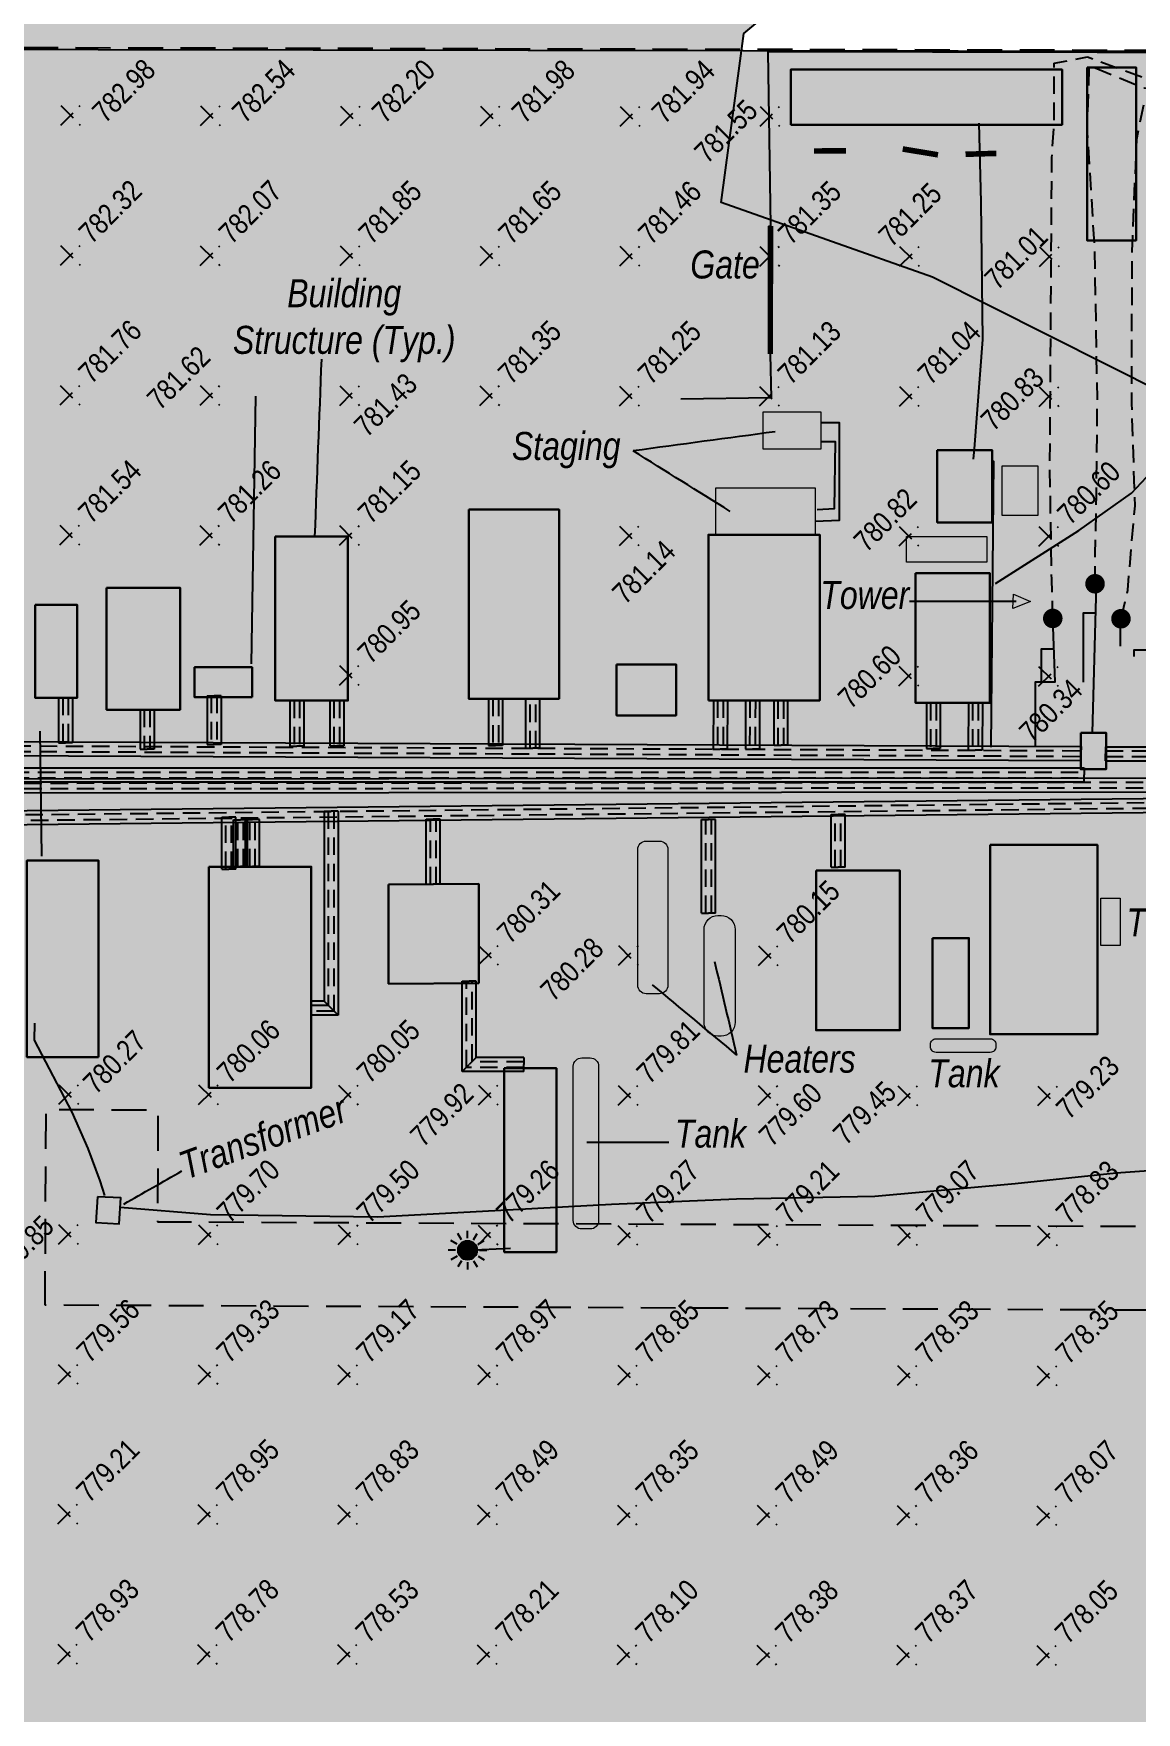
# Model space of a CAD drawing. Extents: x 491646 to 495416, y 6042083 to 6043807.
# Drawn here: x 494383 to 494778, y 6042886 to 6043486 of the extents above; entities that cross this region are included whole.
import ezdxf

# ---------------------------------------------------------------- set-up
doc = ezdxf.new("R2010")
doc.units = 0
doc.header["$LTSCALE"] = 5
doc.header["$PDMODE"] = 3
doc.header["$PDSIZE"] = 3.5
for name, pattern in [('DASHED4', [1.875, 1.25, -0.625]), ('foc-ACCESSROAD', [3.75, 2.5, -1.25]), ('foc-FLOWLINE', [3.75, 2.5, -1.25]), ('foc-TIELINE', [1.875, 1.25, -0.625]), ('UG_PIPE', [1.875, 1.25, -0.625])]:
    doc.linetypes.add(name, pattern=pattern)
doc.layers.get('Defpoints').update_dxf_attribs({"color": 9})
for name, color, linetype in [('AS-CABLE', 224, 'foc-CABLE'), ('AS-FENCE', 48, 'foc-FENCE'), ('AS-PIPE-UG', 44, 'UG_PIPE'), ('AS-ROADS', 254, 'Continuous'), ('AS-SYMBOL', 7, 'Continuous'), ('C-RW', 13, 'Continuous'), ('CG-NOTES', 7, 'Continuous'), ('F-AR', 190, 'foc-ACCESSROAD'), ('F-EZE', 190, 'foc-FLOWLINE'), ('P-PROPOSED-H', 21, 'Continuous'), ('T-TIE', 201, 'foc-TIELINE')]:
    doc.layers.add(name, color=color, linetype=linetype)
for name, color, linetype, lineweight in [('AS-GENERAL', 48, 'Continuous', 18), ('F-RW-T', 190, 'Continuous', 9), ('T-TIE-T', 201, 'Continuous', 18)]:
    doc.layers.add(name, color=color, linetype=linetype, lineweight=lineweight)
doc.layers.add('AS-PIPE-AG', color=7, linetype='Continuous', true_color=0x7d00fa)
doc.layers.add('AS-STRUCTURE-H', color=7, linetype='Continuous', true_color=0xa8a8a8)
doc.layers.add('AS-STRUCTURE', color=7, linetype='Continuous', lineweight=30, true_color=0x595959)
doc.styles.add('80CG', font='ARIALN.TTF', dxfattribs={"height": 10})
doc.styles.add('80L', font='ARIALN.TTF', dxfattribs={"height": 10})
doc.styles.add('ELEVATION', font='ARIALN.TTF', dxfattribs={"height": 2.5})
doc.styles.add('foc-LtypeFont', font='ARIALN.TTF', dxfattribs={"height": 7.35})
doc.linetypes.add('foc-CABLE', pattern='A,2,-1,["C",foc-LtypeFont,S=0.2,R=0,X=-0.625,Y=-0.75],-1.24,8', length=12.24)
doc.linetypes.add('foc-FENCE', pattern='A,10,-1,["X",foc-LtypeFont,S=0.2,R=0,X=-0.625,Y=-0.75],-1.24', length=12.24)
doc.dimstyles.new('Compass 5 000', dxfattribs={"dimscale": 5, "dimtxt": 9, "dimasz": 2, "dimexe": 0.2, "dimexo": 0.0625, "dimgap": 0.5, "dimtad": 0, "dimtih": 1, "dimtoh": 1, "dimzin": 0, "dimdsep": 46, "dimtxsty": '80CG', "dimcen": 0.1, "dimse1": 1, "dimse2": 1, "dimclrd": 256, "dimclrt": 256, "dimaunit": 1, "dimadec": 4, "dimazin": 0, "dimtfac": 0.06, "dimtofl": 0, "dimtmove": 0, "dimatfit": 1, "dimfxl": 0.2, "dimtolj": 1, "dimtzin": 0, "dimlwd": -1, "dimarcsym": 0})

# ---------------------------------------------------------------- blocks, each defined once
blk = doc.blocks.new('lightpole')
h = blk.add_hatch(color=255)
h.dxf.hatch_style = 1
h.paths.add_polyline_path([(-0.78, 0, 1), (0.78, 0, 1)])
h.paths.add_polyline_path([(0.68, 0, -1), (-0.68, 0, -1)], flags=16)
h = blk.add_hatch(color=13)
h.dxf.hatch_style = 1
edge = h.paths.add_edge_path()
edge.add_arc((0, 0), 0.682, 0, 360)
at = {"color": 13}
for p, q in [((0, 0.86), (0, 1.38)), ((-0.86, 0), (-1.38, 0)), ((-0.75, 0.43), (-1.19, 0.69)), ((-0.43, 0.75), (-0.69, 1.19)), ((0.43, 0.75), (0.69, 1.19)), ((0.75, 0.43), (1.19, 0.69)), ((0.86, 0), (1.38, 0)), ((-0.75, -0.43), (-1.19, -0.69)), ((-0.43, -0.75), (-0.69, -1.19)), ((0, -0.86), (0, -1.38)), ((0.43, -0.75), (0.69, -1.19)), ((0.75, -0.43), (1.19, -0.69))]:
    blk.add_line(p, q, dxfattribs=at)
blk.add_circle((0, 0), 0.682, dxfattribs=at)
blk = doc.blocks.new('*D57')
at = {"layer": 'Defpoints', "color": 0, "transparency": 16777216}
for p in [(494390.75, 6043632.29), (494390.68, 6043581.93), (494508.48, 6043581.78)]:
    blk.add_point(p, dxfattribs=at)
at = {"layer": 'F-RW-T', "transparency": 16777216}
for p, q in [((494508.56, 6043642.14), (494508.57, 6043652.14)), ((494508.47, 6043571.78), (494508.41, 6043530.59)), ((494508.41, 6043530.59), (494498.41, 6043530.59))]:
    blk.add_line(p, q, dxfattribs=at)
for points in [[(494506.89, 6043642.14), (494510.22, 6043642.14), (494508.54, 6043632.14)], [(494506.8, 6043571.78), (494510.13, 6043571.78), (494508.48, 6043581.78)]]:
    blk.add_solid(points, dxfattribs=at)
at = {"layer": 'F-RW-T', "transparency": 16777216, "insert": (494459.33, 6043530.59), "char_height": 10, "attachment_point": 5, "style": '80CG'}
blk.add_mtext('\\A1;CNRL\\P10.00 P/L R/W\\PPlan 802 3164\\PPlan 952 0841\\PPLA 941611', dxfattribs=at)
blk = doc.blocks.new('RISER')
h = blk.add_hatch(color=255)
h.dxf.hatch_style = 1
edge = h.paths.add_edge_path()
edge.add_arc((0, 0), 0.7, 0, 360)
blk.add_hatch(color=13).paths.add_polyline_path([(0.58, -0.15), (-0.58, -0.15, 0.774597)])
at = {"color": 13}
blk.add_line((-0.58, -0.15), (0.58, -0.15), dxfattribs=at)
blk.add_circle((0, 0), 0.6, dxfattribs=at)

msp = doc.modelspace()

# ---------------------------------------------------------------- hatches: boundary and pattern name
at = {"layer": 'AS-CABLE'}
h = msp.add_hatch(color=256, dxfattribs=at)
h.dxf.hatch_style = 1
h.paths.add_polyline_path([(494406.173, 6043069.823), (494405.583, 6043060.618), (494413.968, 6043060.168), (494414.513, 6043069.463)])
at = {"layer": 'AS-ROADS'}
h = msp.add_hatch(color=256, dxfattribs=at)
h.dxf.hatch_style = 1
h.paths.add_polyline_path([(495416.122, 6043512.156), (495416.122, 6043554.565), (494110.862, 6043555.908), (494071.604, 6043496.336), (494065.784, 6043397.45), (494006.097, 6043349.284), (494011.19, 6043219.859), (493956.497, 6043207.909), (493882.29, 6043140.288), (493799.352, 6043063.215), (493734.372, 6042947.761), (493729.221, 6042900.696), (493740.258, 6042833.774), (493770.489, 6042689.418), (493796.277, 6042639.331), (493861.861, 6042570), (493889.997, 6042538.508), (494132.686, 6042494.506), (494452.23, 6042531.668), (494571.913, 6042609.476), (494666.033, 6042657.089), (494738.076, 6042655.928), (494799.661, 6042695.413), (494840.33, 6042791.801), (494891.667, 6042899.062), (494913.744, 6043060.484), (494931.261, 6043092.06), (494923.128, 6043253.482), (494870.839, 6043315.032), (494704.676, 6043398.646), (494629.147, 6043425.356), (494637.281, 6043485.744), (494673.303, 6043515.938)])
at = {"layer": 'AS-STRUCTURE-H'}
h = msp.add_hatch(color=256, dxfattribs=at)
h.dxf.hatch_style = 1
h.paths.add_polyline_path([(494653.996, 6043453.081), (494751.045, 6043453.081), (494751.045, 6043472.807), (494653.996, 6043472.807)])
h = msp.add_hatch(color=256, dxfattribs=at)
h.dxf.hatch_style = 1
h.paths.add_polyline_path([(494759.96, 6043473.569), (494777.463, 6043473.569), (494777.463, 6043411.735), (494759.96, 6043411.735)])
h = msp.add_hatch(color=256, dxfattribs=at)
h.dxf.hatch_style = 1
h.paths.add_polyline_path([(494706.401, 6043336.754), (494726.068, 6043336.754), (494726.068, 6043310.923), (494706.401, 6043310.923)])
h = msp.add_hatch(color=256, dxfattribs=at)
h.dxf.hatch_style = 1
h.paths.add_polyline_path([(494538.878, 6043315.522), (494571.2, 6043315.522), (494571.2, 6043247.886), (494538.878, 6043247.886)])
h = msp.add_hatch(color=256, dxfattribs=at)
h.dxf.hatch_style = 1
h.paths.add_polyline_path([(494469.749, 6043305.952), (494495.72, 6043305.952), (494495.72, 6043247.235), (494469.749, 6043247.235)])
h = msp.add_hatch(color=256, dxfattribs=at)
h.dxf.hatch_style = 1
h.paths.add_polyline_path([(494624.601, 6043247.278), (494664.397, 6043247.278), (494664.397, 6043306.522), (494624.601, 6043306.522)])
h = msp.add_hatch(color=256, dxfattribs=at)
h.dxf.hatch_style = 1
h.paths.add_polyline_path([(494698.635, 6043292.76), (494725.199, 6043292.76), (494725.199, 6043246.392), (494698.635, 6043246.392)])
h = msp.add_hatch(color=256, dxfattribs=at)
h.dxf.hatch_style = 1
h.paths.add_polyline_path([(494409.404, 6043287.574), (494435.68, 6043287.574), (494435.68, 6043243.976), (494409.404, 6043243.976)])
h = msp.add_hatch(color=256, dxfattribs=at)
h.dxf.hatch_style = 1
h.paths.add_polyline_path([(494383.894, 6043281.42), (494398.974, 6043281.42), (494398.974, 6043248.263), (494383.894, 6043248.263)])
h = msp.add_hatch(color=256, dxfattribs=at)
h.dxf.hatch_style = 1
h.paths.add_polyline_path([(494461.423, 6043248.447), (494440.911, 6043248.447), (494440.911, 6043259.158), (494461.423, 6043259.158)])
h = msp.add_hatch(color=256, dxfattribs=at)
h.dxf.hatch_style = 1
h.paths.add_polyline_path([(494591.782, 6043260.173), (494613.018, 6043260.173), (494613.018, 6043241.969), (494591.782, 6043241.969)])
h = msp.add_hatch(color=256, dxfattribs=at)
h.dxf.hatch_style = 1
h.paths.add_polyline_path([(494757.696, 6043235.749), (494766.777, 6043235.749), (494766.777, 6043222.708), (494757.696, 6043222.708)])
h = msp.add_hatch(color=256, dxfattribs=at)
h.dxf.hatch_style = 1
h.paths.add_polyline_path([(494725.296, 6043195.631), (494763.646, 6043195.631), (494763.646, 6043127.945), (494725.296, 6043127.945)])
h = msp.add_hatch(color=256, dxfattribs=at)
h.dxf.hatch_style = 1
h.paths.add_polyline_path([(494406.57, 6043119.796), (494380.973, 6043119.796), (494380.973, 6043190.019), (494406.57, 6043190.019)])
h = msp.add_hatch(color=256, dxfattribs=at)
h.dxf.hatch_style = 1
h.paths.add_polyline_path([(494446.004, 6043187.826), (494482.625, 6043187.826), (494482.625, 6043108.821), (494446.004, 6043108.821)])
h = msp.add_hatch(color=256, dxfattribs=at)
h.dxf.hatch_style = 1
h.paths.add_polyline_path([(494663.079, 6043186.456), (494693.066, 6043186.456), (494693.066, 6043129.372), (494663.079, 6043129.372)])
h = msp.add_hatch(color=256, dxfattribs=at)
h.dxf.hatch_style = 1
h.paths.add_polyline_path([(494510.22, 6043181.44), (494542.492, 6043181.724), (494542.492, 6043146.282), (494510.22, 6043145.998)])
h = msp.add_hatch(color=256, dxfattribs=at)
h.dxf.hatch_style = 1
h.paths.add_polyline_path([(494704.65, 6043162.315), (494717.734, 6043162.315), (494717.734, 6043130.169), (494704.65, 6043130.169)])
h = msp.add_hatch(color=256, dxfattribs=at)
h.dxf.hatch_style = 1
h.paths.add_polyline_path([(494551.624, 6043115.791), (494570.242, 6043115.791), (494570.242, 6043050.069), (494551.624, 6043050.069)])
at = {"layer": 'P-PROPOSED-H'}
h = msp.add_hatch(color=256, dxfattribs=at)
h.dxf.hatch_style = 1
edge = h.paths.add_edge_path()
edge.add_line((495019.455, 6042379.566), (495019.938, 6042629.435))
edge.add_line((495019.938, 6042629.435), (495021.403, 6043478.878))
edge.add_line((495021.403, 6043478.878), (494021.873, 6043480.428))
edge.add_line((494021.873, 6043480.428), (494021.778, 6043370.041))
edge.add_line((494021.778, 6043370.041), (494021.883, 6043369.983))
edge.add_arc((494119.014, 6042879.774), 499.739, 101.207434, 273.469934)
edge.add_line((494149.26, 6042380.95), (495019.455, 6042379.566))

# ---------------------------------------------------------------- linework, layer by layer
at = {"layer": 'AS-CABLE', "flags": 128}
for points in [[(494721.313, 6043453.688), (494722.003, 6043425.413), (494722.623, 6043376.318), (494719.583, 6043337.213), (494719.183, 6043333.603)], [(494414.288, 6043066.103), (494446.613, 6043063.473), (494506.263, 6043062.748), (494548.278, 6043064.928), (494589.908, 6043067.168), (494634.583, 6043069.108), (494684.108, 6043070.023), (494734.193, 6043074.563), (494770.333, 6043078.443), (494798.883, 6043080.398), (494822.978, 6043081.918), (494839.513, 6043082.613), (494841.553, 6043088.358), (494840.178, 6043119.443), (494841.073, 6043177.788), (494845.343, 6043233.943), (494848.543, 6043282.743), (494842.958, 6043334.098), (494838.868, 6043359.083), (494842.493, 6043376.453), (494848.758, 6043406.923), (494859.893, 6043423.218), (494865.113, 6043426.428)], [(494727.178, 6043289.073), (494756.993, 6043308.083), (494775.803, 6043321.418), (494809.748, 6043357.583), (494827.048, 6043369.118), (494835.843, 6043378.803), (494853.123, 6043380.643), (494859.108, 6043383.203)], [(494383.618, 6043131.883), (494383.543, 6043125.823), (494396.993, 6043100.138), (494402.713, 6043087.153), (494407.053, 6043075.578), (494408.733, 6043070.313)], [(494538.488, 6043050.753), (494553.813, 6043051.468)]]:
    msp.add_lwpolyline(points, dxfattribs=at)
msp.add_lwpolyline([(494406.173, 6043069.823), (494405.583, 6043060.618), (494413.968, 6043060.168), (494414.513, 6043069.463)], close=True, dxfattribs=at)
at = {"layer": 'AS-FENCE', "flags": 128}
for points in [[(494982.653, 6043082.313), (495009.828, 6043100.923), (495005.943, 6043162.388), (494886.743, 6043347.278), (494881.243, 6043478.698), (494645.773, 6043479.103), (494646.748, 6043416.948)], [(494646.323, 6043417.073), (494646.718, 6043371.093)], [(494646.663, 6043370.988), (494647.008, 6043355.503), (494614.783, 6043355.028)], [(494462.663, 6043356.043), (494461.133, 6043260.388)], [(494385.628, 6043236.348), (494386.133, 6043191.638)]]:
    msp.add_lwpolyline(points, dxfattribs=at)
at = {"layer": 'AS-GENERAL', "const_width": 2, "flags": 128}
for points in [[(494662.283, 6043443.698), (494673.818, 6043443.803)], [(494694.059, 6043444.432), (494706.643, 6043442.336)], [(494716.502, 6043442.545), (494727.513, 6043442.86)], [(494646.748, 6043416.948), (494646.718, 6043371.093)]]:
    msp.add_lwpolyline(points, dxfattribs=at)
at = {"layer": 'AS-GENERAL'}
for points in [[(494664.722, 6043337.082), (494644.182, 6043337.082), (494644.182, 6043350.46), (494664.722, 6043350.46)], [(494729.616, 6043331.138), (494742.363, 6043331.138), (494742.363, 6043313.432), (494729.616, 6043313.432)], [(494627.218, 6043323.269), (494662.778, 6043323.269), (494662.778, 6043306.52), (494627.218, 6043306.52)], [(494695.417, 6043305.88), (494724.097, 6043305.88), (494724.097, 6043296.702), (494695.417, 6043296.702)], [(494733.443, 6043280.142), (494733.646, 6043285.255), (494739.735, 6043282.698)], [(494764.829, 6043176.606), (494771.806, 6043176.606), (494771.806, 6043159.677), (494764.829, 6043159.677)]]:
    msp.add_lwpolyline(points, close=True, dxfattribs=at)
for points in [[(494602.305, 6043197.021), (494607.101, 6043197.021, -0.4142136), (494610.101, 6043194.021), (494610.101, 6043145.469, -0.4142136), (494607.101, 6043142.469), (494602.305, 6043142.469, -0.4142136), (494599.305, 6043145.469), (494599.305, 6043194.021, -0.4142136)], [(494628.01, 6043170.431), (494629.155, 6043170.431, -0.4142136), (494634.155, 6043165.431), (494634.155, 6043132.254, -0.4142136), (494629.155, 6043127.254), (494628.01, 6043127.254, -0.4142136), (494623.01, 6043132.254), (494623.01, 6043165.431, -0.4142136)], [(494705.953, 6043126.343), (494725.35, 6043126.343, -0.4142136), (494727.35, 6043124.343), (494727.35, 6043123.477, -0.4142136), (494725.35, 6043121.477), (494705.953, 6043121.477, -0.4142136), (494703.953, 6043123.477), (494703.953, 6043124.343, -0.4142136)], [(494579.281, 6043119.511), (494582.345, 6043119.511, -0.4142136), (494585.345, 6043116.511), (494585.345, 6043061.343, -0.4142136), (494582.345, 6043058.343), (494579.281, 6043058.343, -0.4142136), (494576.281, 6043061.343), (494576.281, 6043116.511, -0.4142136)]]:
    msp.add_lwpolyline(points, format="xyb", close=True, dxfattribs=at)
at = {"layer": 'AS-PIPE-AG', "flags": 128}
for points in [[(494662.778, 6043311.389), (494671.418, 6043311.68), (494671.418, 6043346.502), (494664.722, 6043346.502)], [(494663.459, 6043315.56), (494669.671, 6043315.851), (494670.059, 6043339.712), (494664.722, 6043339.712)], [(494725.645, 6043230.648), (494726.572, 6043332.752), (494726.068, 6043332.752)], [(494763.181, 6043288.639), (494761.739, 6043235.749)], [(494741.576, 6043230.885), (494741.576, 6043253.934), (494748.548, 6043253.934), (494747.723, 6043276.673)], [(494758.677, 6043253.877), (494758.677, 6043278.556), (494763.222, 6043278.556)], [(494771.804, 6043274.664), (494771.804, 6043266.741)], [(494748.125, 6043265.603), (494743.579, 6043265.603), (494743.579, 6043253.934)], [(494776.775, 6043263.044), (494776.775, 6043265.387), (494781.186, 6043265.387)]]:
    msp.add_lwpolyline(points, dxfattribs=at)
at = {"layer": 'AS-PIPE-UG', "flags": 128}
for points in [[(494747.723, 6043276.673), (494747.318, 6043290.628), (494746.663, 6043330.188), (494747.373, 6043441.443), (494748.238, 6043454.383), (494748.248, 6043475.068), (494760.103, 6043477.378), (494779.953, 6043470.093), (494803.758, 6043467.348), (494880.178, 6043469.058), (494957.658, 6043472.823), (495024.348, 6043477.113), (495067.403, 6043477.973)], [(494762.693, 6043289.083), (494762.863, 6043299.553), (494763.293, 6043320.058), (494763.628, 6043355.243), (494762.708, 6043408.568), (494760.038, 6043451.898), (494760.773, 6043474.243), (494780.343, 6043466.268), (494804.078, 6043464.938), (494880.138, 6043466.608), (494957.903, 6043470.843), (495024.138, 6043473.428), (495067.548, 6043474.018)], [(494772.103, 6043276.558), (494774.478, 6043286.668), (494777.093, 6043316.878), (494775.968, 6043353.378), (494776.048, 6043407.763), (494777.728, 6043447.948), (494780.768, 6043462.933), (494804.208, 6043461.503), (494879.793, 6043465.013), (494957.833, 6043469.413), (495023.968, 6043471.668), (495067.413, 6043472.593)]]:
    msp.add_lwpolyline(points, dxfattribs=at)
at = {"layer": 'AS-ROADS', "flags": 128}
msp.add_lwpolyline([(494132.686, 6042494.506), (494452.23, 6042531.668), (494571.913, 6042609.476), (494666.033, 6042657.089), (494738.076, 6042655.928), (494799.661, 6042695.413), (494840.33, 6042791.801), (494891.667, 6042899.062), (494913.744, 6043060.484), (494931.261, 6043092.06), (494923.128, 6043253.482), (494870.839, 6043315.032), (494704.676, 6043398.646), (494629.147, 6043425.356), (494637.281, 6043485.744), (494673.303, 6043515.938), (495416.122, 6043512.156)], dxfattribs=at)
at = {"layer": 'AS-STRUCTURE'}
for points in [[(494653.996, 6043453.081), (494751.045, 6043453.081), (494751.045, 6043472.807), (494653.996, 6043472.807)], [(494759.96, 6043473.569), (494777.463, 6043473.569), (494777.463, 6043411.735), (494759.96, 6043411.735)], [(494706.401, 6043336.754), (494726.068, 6043336.754), (494726.068, 6043310.923), (494706.401, 6043310.923)], [(494538.878, 6043315.522), (494571.2, 6043315.522), (494571.2, 6043247.886), (494538.878, 6043247.886)], [(494469.749, 6043305.952), (494495.72, 6043305.952), (494495.72, 6043247.235), (494469.749, 6043247.235)], [(494624.601, 6043247.278), (494664.397, 6043247.278), (494664.397, 6043306.522), (494624.601, 6043306.522)], [(494698.635, 6043292.76), (494725.199, 6043292.76), (494725.199, 6043246.392), (494698.635, 6043246.392)], [(494409.404, 6043287.574), (494435.68, 6043287.574), (494435.68, 6043243.976), (494409.404, 6043243.976)], [(494383.894, 6043281.42), (494398.974, 6043281.42), (494398.974, 6043248.263), (494383.894, 6043248.263)], [(494461.423, 6043248.447), (494440.911, 6043248.447), (494440.911, 6043259.158), (494461.423, 6043259.158)], [(494591.782, 6043260.173), (494613.018, 6043260.173), (494613.018, 6043241.969), (494591.782, 6043241.969)], [(494757.696, 6043235.749), (494766.777, 6043235.749), (494766.777, 6043222.708), (494757.696, 6043222.708)], [(494725.296, 6043195.631), (494763.646, 6043195.631), (494763.646, 6043127.945), (494725.296, 6043127.945)], [(494406.57, 6043119.796), (494380.973, 6043119.796), (494380.973, 6043190.019), (494406.57, 6043190.019)], [(494446.004, 6043187.826), (494482.625, 6043187.826), (494482.625, 6043108.821), (494446.004, 6043108.821)], [(494663.079, 6043186.456), (494693.066, 6043186.456), (494693.066, 6043129.372), (494663.079, 6043129.372)], [(494510.22, 6043181.44), (494542.492, 6043181.724), (494542.492, 6043146.282), (494510.22, 6043145.998)], [(494704.65, 6043162.315), (494717.734, 6043162.315), (494717.734, 6043130.169), (494704.65, 6043130.169)], [(494551.624, 6043115.791), (494570.242, 6043115.791), (494570.242, 6043050.069), (494551.624, 6043050.069)]]:
    msp.add_lwpolyline(points, close=True, dxfattribs=at)
at = {"layer": 'C-RW', "flags": 128}
msp.add_lwpolyline([(494021.883, 6043369.983, 0.9346587), (494149.26, 6042380.95), (495019.455, 6042379.566), (495019.938, 6042629.435), (495021.403, 6043478.878), (494021.873, 6043480.428), (494021.778, 6043370.041)], format="xyb", dxfattribs=at)
at = {"layer": 'CG-NOTES', "linetype": 'Continuous'}
for p, q in [((494392.247, 6043248.263), (494394.747, 6043248.263)), ((494392.247, 6043248.263), (494392.247, 6043232.136)), ((494397.247, 6043248.263), (494394.747, 6043248.263)), ((494397.247, 6043248.263), (494397.247, 6043232.136)), ((494445.372, 6043248.964), (494447.872, 6043248.964)), ((494445.372, 6043248.964), (494445.372, 6043231.6)), ((494450.372, 6043248.964), (494447.872, 6043248.964)), ((494450.372, 6043248.964), (494450.372, 6043231.6)), ((494474.947, 6043247.235), (494477.447, 6043247.235)), ((494474.947, 6043247.235), (494474.947, 6043230.98)), ((494479.947, 6043247.235), (494477.447, 6043247.235)), ((494479.947, 6043247.235), (494479.947, 6043230.98)), ((494489.192, 6043247.235), (494491.692, 6043247.235)), ((494489.192, 6043247.235), (494489.192, 6043231.014)), ((494494.192, 6043247.235), (494491.692, 6043247.235)), ((494494.192, 6043247.235), (494494.192, 6043231.014)), ((494546.007, 6043247.886), (494548.507, 6043247.886)), ((494546.007, 6043247.886), (494546.007, 6043231.165)), ((494551.007, 6043247.886), (494548.507, 6043247.886)), ((494551.007, 6043247.886), (494551.007, 6043231.165)), ((494559.358, 6043230.211), (494559.358, 6043247.886)), ((494559.358, 6043247.886), (494561.858, 6043247.886)), ((494564.358, 6043247.886), (494561.858, 6043247.886)), ((494564.358, 6043230.211), (494564.358, 6043247.886)), ((494626.38, 6043247.29), (494626.3, 6043229.914)), ((494626.38, 6043247.29), (494628.879, 6043247.278)), ((494631.379, 6043247.267), (494628.879, 6043247.278)), ((494631.379, 6043247.267), (494631.3, 6043229.892)), ((494637.885, 6043247.29), (494637.805, 6043229.862)), ((494637.885, 6043247.29), (494640.385, 6043247.278)), ((494642.885, 6043247.267), (494640.385, 6043247.278)), ((494642.885, 6043247.267), (494642.805, 6043229.839)), ((494648.036, 6043231.303), (494648.036, 6043247.278)), ((494648.036, 6043247.278), (494650.536, 6043247.278)), ((494653.036, 6043247.278), (494650.536, 6043247.278)), ((494653.036, 6043231.303), (494653.036, 6043247.278)), ((494702.491, 6043246.392), (494704.991, 6043246.392)), ((494702.491, 6043246.392), (494702.491, 6043230.068)), ((494707.491, 6043246.392), (494704.991, 6043246.392)), ((494707.491, 6043246.392), (494707.491, 6043230.068)), ((494717.553, 6043246.404), (494717.476, 6043229.496)), ((494717.553, 6043246.404), (494720.053, 6043246.392)), ((494722.553, 6043246.381), (494720.053, 6043246.392)), ((494722.553, 6043246.381), (494722.475, 6043229.473)), ((494421.421, 6043243.976), (494423.921, 6043243.976)), ((494421.421, 6043243.976), (494421.421, 6043229.923)), ((494426.421, 6043243.976), (494423.921, 6043243.976)), ((494426.421, 6043243.976), (494426.421, 6043229.923)), ((494347.95, 6043227.693), (494757.762, 6043225.81)), ((494347.973, 6043232.693), (494757.785, 6043230.81)), ((494392.247, 6043232.136), (494394.747, 6043232.136)), ((494397.247, 6043232.136), (494394.747, 6043232.136)), ((494421.421, 6043229.923), (494423.921, 6043229.923)), ((494426.421, 6043229.923), (494423.921, 6043229.923)), ((494445.372, 6043231.6), (494447.872, 6043231.6)), ((494450.372, 6043231.6), (494447.872, 6043231.6)), ((494474.947, 6043230.98), (494477.447, 6043230.98)), ((494479.947, 6043230.98), (494477.447, 6043230.98)), ((494489.192, 6043231.014), (494491.692, 6043231.014)), ((494494.192, 6043231.014), (494491.692, 6043231.014)), ((494546.007, 6043231.165), (494548.507, 6043231.165)), ((494551.007, 6043231.165), (494548.507, 6043231.165)), ((494559.358, 6043230.211), (494561.858, 6043230.211)), ((494564.358, 6043230.211), (494561.858, 6043230.211)), ((494626.3, 6043229.914), (494628.8, 6043229.903)), ((494631.3, 6043229.892), (494628.8, 6043229.903)), ((494637.805, 6043229.862), (494640.305, 6043229.85)), ((494642.805, 6043229.839), (494640.305, 6043229.85)), ((494648.036, 6043231.303), (494650.536, 6043231.303)), ((494653.036, 6043231.303), (494650.536, 6043231.303)), ((494702.491, 6043230.068), (494704.991, 6043230.068)), ((494707.491, 6043230.068), (494704.991, 6043230.068)), ((494717.476, 6043229.496), (494719.976, 6043229.484)), ((494722.475, 6043229.473), (494719.976, 6043229.484)), ((494757.762, 6043225.81), (494757.774, 6043228.31)), ((494757.785, 6043230.81), (494757.774, 6043228.31)), ((494766.6, 6043230.725), (494766.6, 6043228.225)), ((494766.6, 6043230.725), (494806.988, 6043230.725)), ((494766.6, 6043225.725), (494766.6, 6043228.225)), ((494356.787, 6043223.179), (494758.942, 6043223.179)), ((494758.942, 6043223.179), (494758.942, 6043220.679)), ((494766.6, 6043225.725), (494801.988, 6043225.725)), ((494342.517, 6043219.228), (494806.958, 6043219.625)), ((494356.787, 6043218.179), (494758.942, 6043218.179)), ((494758.942, 6043218.179), (494758.942, 6043220.679)), ((494341.413, 6043207.538), (494796.121, 6043212.459)), ((494342.521, 6043214.228), (494806.962, 6043214.625)), ((494346.413, 6043202.592), (494796.175, 6043207.459)), ((494450.606, 6043187.017), (494450.606, 6043205.51)), ((494450.606, 6043205.51), (494453.106, 6043205.51)), ((494455.606, 6043205.51), (494453.106, 6043205.51)), ((494454.848, 6043187.96), (494454.848, 6043204.568)), ((494454.848, 6043204.568), (494457.348, 6043204.568)), ((494455.606, 6043187.017), (494455.606, 6043205.51)), ((494459.848, 6043204.568), (494457.348, 6043204.568)), ((494459.091, 6043187.96), (494459.091, 6043204.686)), ((494459.091, 6043204.686), (494461.591, 6043204.686)), ((494459.848, 6043187.96), (494459.848, 6043204.568)), ((494464.091, 6043204.686), (494461.591, 6043204.686)), ((494464.091, 6043187.96), (494464.091, 6043204.686)), ((494487.205, 6043207.667), (494489.705, 6043207.667)), ((494487.205, 6043207.667), (494487.205, 6043139.77)), ((494492.205, 6043207.667), (494489.705, 6043207.667)), ((494492.205, 6043207.667), (494492.205, 6043134.77)), ((494523.707, 6043181.581), (494523.707, 6043204.806)), ((494523.707, 6043204.806), (494526.207, 6043204.806)), ((494528.707, 6043204.806), (494526.207, 6043204.806)), ((494528.707, 6043181.581), (494528.707, 6043204.806)), ((494622.164, 6043171.289), (494622.164, 6043204.728)), ((494622.164, 6043204.728), (494624.664, 6043204.728)), ((494627.164, 6043204.728), (494624.664, 6043204.728)), ((494627.164, 6043171.289), (494627.164, 6043204.728)), ((494668.426, 6043187.646), (494668.426, 6043206.52)), ((494668.426, 6043206.52), (494670.926, 6043206.52)), ((494673.426, 6043206.52), (494670.926, 6043206.52)), ((494673.426, 6043187.646), (494673.426, 6043206.52)), ((494450.606, 6043187.017), (494453.106, 6043187.017)), ((494455.606, 6043187.017), (494453.106, 6043187.017)), ((494454.848, 6043187.96), (494457.348, 6043187.96)), ((494459.848, 6043187.96), (494457.348, 6043187.96)), ((494459.091, 6043187.96), (494461.591, 6043187.96)), ((494464.091, 6043187.96), (494461.591, 6043187.96)), ((494668.426, 6043187.646), (494670.926, 6043187.646)), ((494673.426, 6043187.646), (494670.926, 6043187.646)), ((494523.707, 6043181.581), (494526.207, 6043181.581)), ((494528.707, 6043181.581), (494526.207, 6043181.581)), ((494622.164, 6043171.289), (494624.664, 6043171.289)), ((494627.164, 6043171.289), (494624.664, 6043171.289)), ((494536.57, 6043114.615), (494536.57, 6043146.9)), ((494536.57, 6043146.9), (494539.07, 6043146.9)), ((494541.57, 6043146.9), (494539.07, 6043146.9)), ((494541.57, 6043119.615), (494541.57, 6043146.9)), ((494487.205, 6043139.77), (494482.625, 6043139.77)), ((494482.625, 6043139.77), (494482.625, 6043137.27)), ((494482.625, 6043134.77), (494482.625, 6043137.27)), ((494487.205, 6043139.77), (494489.705, 6043137.27)), ((494492.205, 6043134.77), (494489.705, 6043137.27)), ((494492.205, 6043134.77), (494482.625, 6043134.77)), ((494541.57, 6043119.615), (494539.07, 6043117.115)), ((494558.607, 6043119.615), (494541.57, 6043119.615)), ((494558.607, 6043119.615), (494558.607, 6043117.115)), ((494536.57, 6043114.615), (494539.07, 6043117.115)), ((494558.607, 6043114.615), (494536.57, 6043114.615)), ((494558.607, 6043114.615), (494558.607, 6043117.115))]:
    msp.add_line(p, q, dxfattribs=at)
at = {"layer": 'CG-NOTES', "linetype": 'DASHED4'}
for p, q in [((494393.747, 6043248.263), (494393.747, 6043232.136)), ((494395.747, 6043248.263), (494395.747, 6043232.136)), ((494446.872, 6043248.964), (494446.872, 6043231.6)), ((494448.872, 6043248.964), (494448.872, 6043231.6)), ((494476.447, 6043247.235), (494476.447, 6043230.98)), ((494478.447, 6043247.235), (494478.447, 6043230.98)), ((494490.692, 6043247.235), (494490.692, 6043231.014)), ((494492.692, 6043247.235), (494492.692, 6043231.014)), ((494547.507, 6043247.886), (494547.507, 6043231.165)), ((494549.507, 6043247.886), (494549.507, 6043231.165)), ((494560.858, 6043230.211), (494560.858, 6043247.886)), ((494562.858, 6043230.211), (494562.858, 6043247.886)), ((494627.879, 6043247.283), (494627.8, 6043229.908)), ((494629.879, 6043247.274), (494629.8, 6043229.898)), ((494639.385, 6043247.283), (494639.305, 6043229.855)), ((494641.385, 6043247.274), (494641.305, 6043229.846)), ((494649.536, 6043231.303), (494649.536, 6043247.278)), ((494651.536, 6043231.303), (494651.536, 6043247.278)), ((494703.991, 6043246.392), (494703.991, 6043230.068)), ((494705.991, 6043246.392), (494705.991, 6043230.068)), ((494719.053, 6043246.397), (494718.976, 6043229.489)), ((494721.053, 6043246.388), (494720.976, 6043229.479)), ((494422.921, 6043243.976), (494422.921, 6043229.923)), ((494424.921, 6043243.976), (494424.921, 6043229.923)), ((494347.957, 6043229.193), (494757.769, 6043227.31)), ((494347.966, 6043231.193), (494757.778, 6043229.31)), ((494766.6, 6043229.225), (494805.488, 6043229.225)), ((494766.6, 6043227.225), (494803.488, 6043227.225)), ((494356.787, 6043221.679), (494758.942, 6043221.679)), ((494342.519, 6043217.728), (494806.959, 6043218.125)), ((494342.52, 6043215.728), (494806.961, 6043216.125)), ((494356.787, 6043219.679), (494758.942, 6043219.679)), ((494342.913, 6043206.054), (494796.137, 6043210.959)), ((494344.913, 6043204.076), (494796.159, 6043208.959)), ((494452.106, 6043187.017), (494452.106, 6043205.51)), ((494454.106, 6043187.017), (494454.106, 6043205.51)), ((494456.348, 6043187.96), (494456.348, 6043204.568)), ((494458.348, 6043187.96), (494458.348, 6043204.568)), ((494460.591, 6043187.96), (494460.591, 6043204.686)), ((494462.591, 6043187.96), (494462.591, 6043204.686)), ((494488.705, 6043207.667), (494488.705, 6043138.27)), ((494490.705, 6043207.667), (494490.705, 6043136.27)), ((494525.207, 6043181.581), (494525.207, 6043204.806)), ((494527.207, 6043181.581), (494527.207, 6043204.806)), ((494623.664, 6043171.289), (494623.664, 6043204.728)), ((494625.664, 6043171.289), (494625.664, 6043204.728)), ((494669.926, 6043187.646), (494669.926, 6043206.52)), ((494671.926, 6043187.646), (494671.926, 6043206.52)), ((494538.07, 6043116.115), (494538.07, 6043146.9)), ((494540.07, 6043118.115), (494540.07, 6043146.9)), ((494488.705, 6043138.27), (494482.625, 6043138.27)), ((494490.705, 6043136.27), (494482.625, 6043136.27)), ((494558.607, 6043116.115), (494538.07, 6043116.115)), ((494558.607, 6043118.115), (494540.07, 6043118.115))]:
    msp.add_line(p, q, dxfattribs=at)
at = {"layer": 'F-AR', "flags": 128}
msp.add_lwpolyline([(493742.12, 6043479.964), (494293.45, 6043480.905), (495416.118, 6043478.3)], dxfattribs=at)
at = {"layer": 'F-EZE', "flags": 128}
msp.add_lwpolyline([(494870.481, 6043071.347), (494870.426, 6043028.899), (494387.475, 6043031.127), (494387.799, 6043101.086), (494427.798, 6043100.905), (494427.614, 6043060.941), (494840.464, 6043059.035), (494840.889, 6043378.144), (494840.916, 6043398.147), (494868.767, 6043398.112), (494870.654, 6043398.109), (494870.888, 6043378.105), (494870.648, 6043346.889), (494870.469, 6043271.315), (494870.499, 6043171.297), (494870.481, 6043071.347)], close=True, dxfattribs=at)
at = {"layer": 'T-TIE'}
for p in [(494396.548, 6043456.433, 3914.9), (494446.548, 6043456.333, 3912.7), (494496.548, 6043456.283, 3911), (494546.548, 6043456.233, 3909.9), (494596.548, 6043456.133, 3909.7), (494646.548, 6043456.083, 3907.75), (494396.448, 6043406.433, 3911.6), (494446.448, 6043406.333, 3910.35), (494496.448, 6043406.283, 3909.25), (494546.448, 6043406.233, 3908.25), (494596.448, 6043406.133, 3907.3), (494646.448, 6043406.083, 3906.75), (494696.448, 6043406.033, 3906.25), (494746.448, 6043405.933, 3905.05), (494396.348, 6043356.433, 3908.8), (494446.348, 6043356.333, 3908.1), (494496.348, 6043356.283, 3907.15), (494546.348, 6043356.233, 3906.75), (494596.348, 6043356.133, 3906.25), (494646.348, 6043356.083, 3905.65), (494696.348, 6043356.033, 3905.2), (494746.348, 6043355.933, 3904.15), (494396.248, 6043306.433, 3907.7), (494446.248, 6043306.333, 3906.3), (494496.248, 6043306.283, 3905.75), (494596.248, 6043306.133, 3905.7), (494696.248, 6043306.033, 3904.1), (494746.248, 6043305.933, 3903), (494496.148, 6043256.283, 3904.75), (494696.148, 6043256.033, 3903), (494746.148, 6043255.933, 3901.7), (494545.948, 6043156.233, 3901.55), (494595.948, 6043156.133, 3901.4), (494645.948, 6043156.083, 3900.75), (494395.848, 6043106.433, 3901.35), (494445.848, 6043106.333, 3900.3), (494495.848, 6043106.283, 3900.25), (494545.848, 6043106.233, 3899.6), (494595.848, 6043106.133, 3899.05), (494645.848, 6043106.083, 3898), (494695.848, 6043106.033, 3897.25), (494745.848, 6043105.933, 3896.15), (494395.748, 6043056.433, 3899.25), (494445.748, 6043056.333, 3898.5), (494495.748, 6043056.283, 3897.5), (494545.748, 6043056.233, 3896.3), (494595.748, 6043056.133, 3896.35), (494645.748, 6043056.083, 3896.05), (494695.748, 6043056.033, 3895.35), (494745.748, 6043055.933, 3894.15), (494395.648, 6043006.433, 3897.8), (494445.648, 6043006.333, 3896.65), (494495.648, 6043006.283, 3895.85), (494545.648, 6043006.233, 3894.85), (494595.648, 6043006.133, 3894.25), (494645.648, 6043006.083, 3893.65), (494695.648, 6043006.033, 3892.65), (494745.648, 6043005.933, 3891.75), (494395.548, 6042956.433, 3896.05), (494445.548, 6042956.333, 3894.75), (494495.548, 6042956.283, 3894.15), (494545.548, 6042956.233, 3892.45), (494595.548, 6042956.133, 3891.75), (494645.548, 6042956.083, 3892.45), (494695.548, 6042956.033, 3891.8), (494745.548, 6042955.933, 3890.35), (494395.448, 6042906.433, 3894.65), (494445.448, 6042906.333, 3893.9), (494495.448, 6042906.283, 3892.65), (494545.448, 6042906.233, 3891.05), (494595.448, 6042906.133, 3890.5), (494645.448, 6042906.083, 3891.9), (494695.448, 6042906.033, 3891.85), (494745.448, 6042905.933, 3890.25)]:
    msp.add_point(p, dxfattribs=at)

# ---------------------------------------------------------------- block references
at = {"layer": 'AS-SYMBOL', "xscale": 5, "yscale": 5, "zscale": 5}
for name, p in [('RISER', (494762.803, 6043288.998)), ('RISER', (494747.693, 6043276.613)), ('RISER', (494772.073, 6043276.498)), ('lightpole', (494538.488, 6043050.753))]:
    msp.add_blockref(name, p, dxfattribs=at)

# ---------------------------------------------------------------- texts
at = {"layer": 'AS-CABLE', "insert": (494434.328, 6043085.272), "char_height": 10, "attachment_point": 1, "rotation": 20, "style": '80L'}
msp.add_mtext_dynamic_manual_height_columns('{\\fArial Narrow|b0|i1|c0|p34;Transformer}', width=63.47653, gutter_width=50, heights=[0], dxfattribs=at)
at = {"layer": 'AS-GENERAL', "char_height": 10, "attachment_point": 1, "style": '80L'}
for s, width, insert in [('{\\fArial Narrow|b0|i1|c0|p34;Gate}', 24.66344, (494618.117, 6043408.145)), ('{\\fArial Narrow|b0|i1|c0|p34;Staging}', 24.66344, (494554.316, 6043343.271)), ('{\\fArial Narrow|b0|i1|c0|p34;Tower}', 24.66344, (494664.59, 6043290.01)), ('{\\fArial Narrow|b0|i1|c0|p34;Tank}', 40.92906, (494774.059, 6043172.917)), ('{\\fArial Narrow|b0|i1|c0|p34;Heaters}', 40.92906, (494637.133, 6043124.229)), ('{\\fArial Narrow|b0|i1|c0|p34;Tank}', 40.92906, (494703.211, 6043118.997)), ('{\\fArial Narrow|b0|i1|c0|p34;Tank}', 40.92906, (494612.592, 6043097.447))]:
    msp.add_mtext_dynamic_manual_height_columns(s, width=width, gutter_width=50, heights=[0], dxfattribs=dict(at, insert=insert))
at = {"layer": 'AS-STRUCTURE', "insert": (494451.719, 6043397.868), "char_height": 10, "attachment_point": 1, "style": '80L'}
msp.add_mtext_dynamic_manual_height_columns('\\pxqc,t9;{\\fArial Narrow|b0|i1|c0|p34;Building Structure (Typ.)}', width=85.3319, gutter_width=50, heights=[0], dxfattribs=at)
at = {"layer": 'T-TIE-T', "char_height": 7.5, "width": 26, "attachment_point": 1, "rotation": 44.999991, "style": 'ELEVATION'}
for s, insert in [('782.98', (494403.612, 6043458.693)), ('782.54', (494453.612, 6043458.593)), ('782.20', (494503.612, 6043458.543)), ('781.98', (494553.612, 6043458.493)), ('781.94', (494603.612, 6043458.393)), ('781.55', (494618.884, 6043444.194)), ('782.32', (494398.801, 6043415.418)), ('782.07', (494448.801, 6043415.318)), ('781.85', (494498.801, 6043415.268)), ('781.65', (494548.801, 6043415.218)), ('781.46', (494598.801, 6043415.118)), ('781.35', (494648.801, 6043415.068)), ('781.25', (494684.716, 6043414.378)), ('781.01', (494722.609, 6043398.983)), ('781.76', (494398.701, 6043365.418)), ('781.35', (494548.701, 6043365.218)), ('781.25', (494598.701, 6043365.118)), ('781.04', (494698.701, 6043365.018)), ('781.13', (494648.701, 6043365.068)), ('781.62', (494423.198, 6043356.026)), ('780.83', (494721.237, 6043348.482)), ('781.43', (494497.209, 6043346.379)), ('781.54', (494398.601, 6043315.418)), ('781.26', (494448.601, 6043315.318)), ('781.15', (494498.601, 6043315.268)), ('780.82', (494675.813, 6043305.219)), ('780.95', (494498.501, 6043265.268)), ('780.60', (494670.218, 6043249.142)), ('780.31', (494548.301, 6043165.218)), ('780.15', (494648.301, 6043165.068)), ('780.28', (494563.829, 6043144.602)), ('780.06', (494448.201, 6043115.318)), ('780.05', (494498.201, 6043115.268)), ('779.81', (494598.201, 6043115.118)), ('780.27', (494400.321, 6043111.431)), ('779.23', (494748.201, 6043102.43)), ('779.92', (494517.303, 6043092.628)), ('779.60', (494641.94, 6043092.711)), ('779.45', (494668.466, 6043093.253)), ('779.26', (494548.101, 6043065.218)), ('779.56', (494398.001, 6043015.418)), ('779.33', (494448.001, 6043015.318)), ('779.17', (494498.001, 6043015.268)), ('778.97', (494548.001, 6043015.218)), ('778.85', (494598.001, 6043015.118)), ('778.73', (494648.001, 6043015.068)), ('778.53', (494698.001, 6043015.018)), ('778.35', (494748.001, 6043014.918)), ('779.21', (494397.901, 6042965.418)), ('778.95', (494447.901, 6042965.318)), ('778.83', (494497.901, 6042965.268)), ('778.49', (494547.901, 6042965.218)), ('778.35', (494597.901, 6042965.118)), ('778.49', (494647.901, 6042965.068)), ('778.36', (494697.901, 6042965.018)), ('778.07', (494747.901, 6042964.918)), ('778.93', (494397.801, 6042915.418)), ('778.78', (494447.801, 6042915.318)), ('778.53', (494497.801, 6042915.268)), ('778.10', (494597.801, 6042915.118)), ('778.38', (494647.801, 6042915.068)), ('778.37', (494697.801, 6042915.018)), ('778.05', (494747.801, 6042914.918)), ('778.21', (494547.801, 6042915.218))]:
    msp.add_mtext(s, dxfattribs=dict(at, insert=insert))
at = {"layer": 'T-TIE-T', "char_height": 7.5, "width": 26, "attachment_point": 1, "rotation": 44.999991, "style": 'ELEVATION', "bg_fill": 1, "box_fill_scale": 1.1, "bg_fill_color": 254, "bg_fill_transparency": 0}
for s, insert in [('780.60', (494748.601, 6043314.918)), ('781.14', (494589.527, 6043286.592)), ('780.34', (494735.008, 6043237.036)), ('779.70', (494448.101, 6043065.318)), ('779.50', (494498.101, 6043065.268)), ('779.27', (494598.101, 6043065.118)), ('779.21', (494648.101, 6043065.068)), ('779.07', (494698.101, 6043065.018)), ('778.83', (494748.101, 6043064.918)), ('779.85', (494367.343, 6043045.297))]:
    msp.add_mtext(s, dxfattribs=dict(at, insert=insert))

# ---------------------------------------------------------------- dimensions: what is measured, and where the dimension line sits
at = {"layer": 'F-RW-T'}
dim = msp.add_linear_dim(base=(494508.478, 6043581.783), p1=(494390.749, 6043632.293), p2=(494390.684, 6043581.935), angle=269.926095, text='CNRL\\P10.00 P/L R/W\\PPlan 802 3164\\PPlan 952 0841\\PPLA 941611', dimstyle='Compass 5 000', dxfattribs=at)
dim.commit()
dim.dimension.update_dxf_attribs({"geometry": '*D57', "text_midpoint": (494459.33, 6043530.593), "dimtype": 161})

# ---------------------------------------------------------------- leaders
at = {"layer": 'AS-CABLE', "path_type": 1}
msp.add_leader([(494415.586, 6043067.257), (494436.353, 6043079.095)], dimstyle='Compass 5 000', override={"dimgap": 0.5, "dimtad": 0}, dxfattribs=at)
at = {"layer": 'AS-GENERAL', "path_type": 1}
for points in [[(494648.438, 6043343.342), (494597.698, 6043336.508)], [(494632.381, 6043314.874), (494597.698, 6043336.508)], [(494734.656, 6043282.702), (494696.496, 6043282.702)], [(494626.788, 6043153.974), (494634.667, 6043120.506)], [(494604.463, 6043145.662), (494634.667, 6043120.506)], [(494581.084, 6043089.341), (494610.454, 6043089.341)]]:
    msp.add_leader(points, dimstyle='Compass 5 000', override={"dimgap": 0.5, "dimtad": 0}, dxfattribs=at)
at = {"layer": 'AS-STRUCTURE', "path_type": 1}
msp.add_leader([(494483.911, 6043305.952), (494486.341, 6043369.347)], dimstyle='Compass 5 000', override={"dimgap": 0.5, "dimtad": 0}, dxfattribs=at)

doc.saveas('drawing.dxf')
